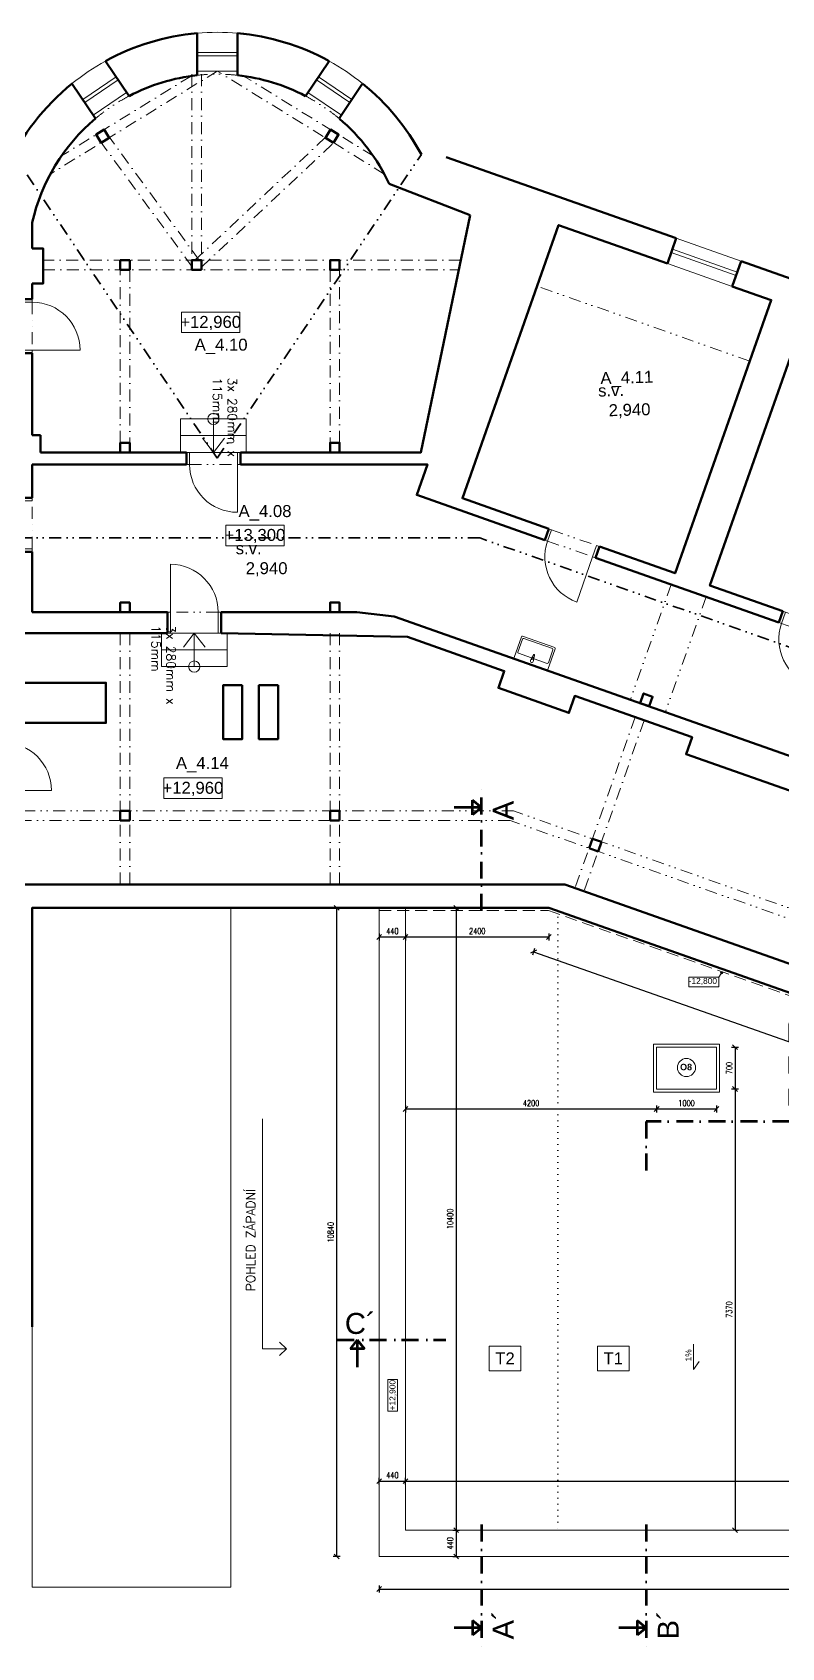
# Model space of a CAD drawing. Header units: millimetres. Extents: x 89194 to 559352, y -753138 to -204019.
# Drawn here: x 328055 to 340590, y -642113 to -615119 of the extents above; entities that cross this region are included whole.
import ezdxf

# ---------------------------------------------------------------- set-up
doc = ezdxf.new("R2010")
doc.units = ezdxf.units.MM
doc.header["$LTSCALE"] = 400
doc.header["$PDMODE"] = 3
for name, pattern in [('DASHDOT', [1, 0.5, -0.25, 0, -0.25]), ('DASHED', [0.75, 0.5, -0.25]), ('DIVIDE', [1.25, 0.5, -0.25, 0, -0.25, 0, -0.25]), ('DOT', [0.25, 0, -0.25]), ('Čerchovaná', [1340.555525, 705.555534, -352.777767, 0, -282.222223])]:
    doc.linetypes.add(name, pattern=pattern)
for name, color, linetype, lineweight in [('RG_dveře', 3, 'Continuous', 9), ('RG_koty', 7, 'Continuous', 9), ('RG_koty_výškové', 7, 'Continuous', 9), ('RG_krov', 32, 'DASHDOT', 9), ('RG_okna', 3, 'Continuous', 9), ('RG_pohled', 200, 'Continuous', 9), ('RG_popis okna', 131, 'Continuous', 9), ('RG_popisy', 11, 'Continuous', 9), ('RG_schodiště', 94, 'Continuous', 9), ('RG_skladby konstrukcí', 5, 'Continuous', 9), ('RG_tečkovaně', 210, 'DOT', 15), ('RG_velmi tlustá', 5, 'Continuous', 70), ('RG_výrobky zámečník', 6, 'Continuous', 9), ('RG_zařízováky', 4, 'Continuous', 9), ('RG_zdivo stávající', 30, 'Continuous', 50), ('RG_čerch 2', 6, 'DIVIDE', 9), ('RG_čárkovaně', 40, 'DASHED', 9), ('RG_šrafy', 253, 'Continuous', 9)]:
    doc.layers.add(name, color=color, linetype=linetype, lineweight=lineweight)
doc.styles.add('Arial 100', font='Arial.ttf', dxfattribs={"height": 100})
doc.styles.add('Arial 200', font='Arial.ttf', dxfattribs={"height": 200})
doc.styles.add('Arial 250', font='Arial Bold.ttf', dxfattribs={"height": 250})
doc.styles.add('GENERATED_STYLE_3', font='Arial.ttf')
doc.styles.add('Koty', font='romans.shx', dxfattribs={"width": 0.8})
doc.styles.get("Standard").update_dxf_attribs({"font": 'romans.shx', "height": 100})
doc.dimstyles.new('RG_50_vnitřní', dxfattribs={"dimscale": 50, "dimtxt": 2, "dimasz": 1.6, "dimexe": 1.15, "dimexo": 0, "dimgap": 1, "dimtad": 1, "dimdec": 0, "dimrnd": 5, "dimzin": 0, "dimdsep": 46, "dimtxsty": 'Koty', "dimblk1": 'OBLIQUE', "dimblk2": 'OBLIQUE', "dimsah": 1, "dimcen": 0.09, "dimclrd": 256, "dimclre": 256, "dimclrt": 2, "dimazin": 0, "dimtfac": 1, "dimtdec": 0, "dimtmove": 2, "dimatfit": 3, "dimfxl": 1.15, "dimfxlon": 1, "dimtolj": 1, "dimtzin": 0, "dimarcsym": 0})

# ---------------------------------------------------------------- blocks, each defined once
blk = doc.blocks.new('umyv_16')
at = {"layer": 'RG_zařízováky', "linetype": 'Continuous', "lineweight": 20}
for p, q in [((303632, -112272), (303632, -112842)), ((304017, -112257), (303647, -112257)), ((303987, -112287), (303757, -112287)), ((304032, -112842), (304032, -112272)), ((303692, -112532), (303734, -112536)), ((303732, -112544), (303717, -112544)), ((303717, -112544), (303717, -112571)), ((303742, -112302), (303742, -112812)), ((303743, -112540), (303796, -112546)), ((304002, -112812), (304002, -112302)), ((303734, -112578), (303692, -112582)), ((303717, -112571), (303732, -112571)), ((303796, -112568), (303743, -112575)), ((303757, -112827), (303987, -112827)), ((303647, -112857), (304017, -112857))]:
    blk.add_line(p, q, dxfattribs=at)
at = {"layer": 'RG_zařízováky', "linetype": 'Continuous', "lineweight": 20, "extrusion": (0, 0, -1)}
for centre, major_axis, start_param, end_param in [((303647, -112272), (10.6, 10.6), 3.926991, 5.497787), ((303757, -112302), (10.6, 10.6), 3.926991, 5.497787), ((303987, -112302), (-10.6, 10.6), 0.785398, 2.356194), ((304017, -112272), (-10.6, 10.6), 0.785398, 2.356194), ((303692, -112557), (17.7, 17.7), 2.356194, 5.497787), ((303732, -112557), (-9.62, 9.62), 0.785398, 3.926991), ((303732, -112557), (-14.9, 14.9), 0.875625, 1.35736), ((303732, -112557), (-14.9, 14.9), 1.35736, 3.355029), ((303795, -112557), (-7.91, 7.91), 0.909996, 3.802393), ((303732, -112557), (-14.9, 14.9), 3.355029, 3.836764), ((303757, -112812), (-10.6, 10.6), 3.926991, 5.497787), ((303987, -112812), (10.6, 10.6), 0.785398, 2.356194), ((303647, -112842), (-10.6, 10.6), 3.926991, 5.497787), ((304017, -112842), (10.6, 10.6), 0.785398, 2.356194)]:
    blk.add_ellipse(centre, major_axis=major_axis, ratio=1, start_param=start_param, end_param=end_param, dxfattribs=at)
blk = doc.blocks.new('*U114')
blk.add_line((-350, -293), (-350, -1093))
for points in [[(-400, 167), (-350, 167), (-350, -293), (-400, -293)], [(500, 167), (450, 167), (450, -293), (500, -293)]]:
    blk.add_lwpolyline(points)
blk.add_arc((-350, -293), 800, 270, 0)
at = {"layer": 'RG_zdivo stávající'}
for p, q in [((-400, 167), (-400, -293)), ((500, 167), (500, -293))]:
    blk.add_line(p, q, dxfattribs=at)
at = {"layer": 'RG_čerch 2'}
for p, q in [((450, 167), (-350, 167)), ((450, -293), (-350, -293))]:
    blk.add_line(p, q, dxfattribs=at)
blk = doc.blocks.new('*U113')
blk.add_line((450, -143), (450, 657))
for points in [[(-400, -293), (-350, -293), (-350, -143), (-400, -143)], [(500, -293), (450, -293), (450, -143), (500, -143)]]:
    blk.add_lwpolyline(points)
blk.add_arc((450, -143), 800, 90, 180)
at = {"layer": 'RG_zdivo stávající'}
for p, q in [((-400, -293), (-400, -143)), ((500, -293), (500, -143))]:
    blk.add_line(p, q, dxfattribs=at)
at = {"layer": 'RG_čerch 2'}
for p, q in [((-350, -143), (450, -143)), ((-350, -293), (450, -293))]:
    blk.add_line(p, q, dxfattribs=at)
blk = doc.blocks.new('*U109')
blk.add_line((-350, 57), (-350, 857))
for points in [[(-400, -293), (-350, -293), (-350, 57), (-400, 57)], [(500, -293), (450, -293), (450, 57), (500, 57)]]:
    blk.add_lwpolyline(points)
blk.add_arc((-350, 57), 800, 0, 90)
at = {"layer": 'RG_zdivo stávající'}
for p, q in [((-400, -293), (-400, 57)), ((500, -293), (500, 57))]:
    blk.add_line(p, q, dxfattribs=at)
at = {"layer": 'RG_čerch 2'}
for p, q in [((450, 57), (-350, 57)), ((450, -293), (-350, -293))]:
    blk.add_line(p, q, dxfattribs=at)
blk = doc.blocks.new('*U110')
blk.add_line((450, -152), (450, 648))
for points in [[(-400, -293), (-350, -293), (-350, -152), (-400, -152)], [(500, -293), (450, -293), (450, -152), (500, -152)]]:
    blk.add_lwpolyline(points)
blk.add_arc((450, -152), 800, 90, 180)
at = {"layer": 'RG_zdivo stávající'}
for p, q in [((-400, -293), (-400, -152)), ((500, -293), (500, -152))]:
    blk.add_line(p, q, dxfattribs=at)
at = {"layer": 'RG_čerch 2'}
for p, q in [((-350, -152), (450, -152)), ((-350, -293), (450, -293))]:
    blk.add_line(p, q, dxfattribs=at)
blk = doc.blocks.new('*U106')
blk.add_line((450, -293), (450, -1093))
for points in [[(-400, -93), (-350, -93), (-350, -293), (-400, -293)], [(500, -93), (450, -93), (450, -293), (500, -293)]]:
    blk.add_lwpolyline(points)
blk.add_arc((450, -293), 800, 180, 270)
at = {"layer": 'RG_zdivo stávající'}
for p, q in [((-400, -93), (-400, -293)), ((500, -93), (500, -293))]:
    blk.add_line(p, q, dxfattribs=at)
at = {"layer": 'RG_čerch 2'}
for p, q in [((-350, -93), (450, -93)), ((-350, -293), (450, -293))]:
    blk.add_line(p, q, dxfattribs=at)
blk = doc.blocks.new('_Oblique')
at = {"color": 0, "linetype": 'ByBlock', "lineweight": -2}
blk.add_line((-0.5, -0.5), (0.5, 0.5), dxfattribs=at)
blk = doc.blocks.new('*D517')
at = {"layer": 'Defpoints', "color": 0, "transparency": 16777216}
for p in [(333858, -640589), (352738, -640589), (352738, -641133)]:
    blk.add_point(p, dxfattribs=at)
at = {"layer": 'RG_koty', "lineweight": -2, "transparency": 16777216}
for p, q in [((333858, -641076), (333858, -641191)), ((352738, -641076), (352738, -641191)), ((333858, -641133), (352738, -641133))]:
    blk.add_line(p, q, dxfattribs=at)
at = {"layer": 'RG_koty', "lineweight": -2, "transparency": 16777216, "xscale": 80, "yscale": 80, "zscale": 80, "rotation": 180}
blk.add_blockref('_Oblique', (333858, -641133), dxfattribs=at)
at = {"layer": 'RG_koty', "lineweight": -2, "transparency": 16777216, "xscale": 80, "yscale": 80, "zscale": 80}
blk.add_blockref('_Oblique', (352738, -641133), dxfattribs=at)
at = {"layer": 'RG_koty', "color": 2, "transparency": 16777216, "insert": (343298, -641033), "char_height": 100, "attachment_point": 5, "style": 'Koty'}
blk.add_mtext('\\A1;18880', dxfattribs=at)
blk = doc.blocks.new('*D518')
at = {"layer": 'Defpoints', "color": 0, "transparency": 16777216}
for p in [(334298, -639330), (333858, -640589), (334298, -640589)]:
    blk.add_point(p, dxfattribs=at)
at = {"layer": 'RG_koty', "lineweight": -2, "transparency": 16777216}
for p, q in [((333858, -639387), (333858, -639272)), ((333858, -639330), (334298, -639330)), ((334298, -639387), (334298, -639272))]:
    blk.add_line(p, q, dxfattribs=at)
at = {"layer": 'RG_koty', "lineweight": -2, "transparency": 16777216, "xscale": 80, "yscale": 80, "zscale": 80, "rotation": 180}
blk.add_blockref('_Oblique', (333858, -639330), dxfattribs=at)
at = {"layer": 'RG_koty', "lineweight": -2, "transparency": 16777216, "xscale": 80, "yscale": 80, "zscale": 80}
blk.add_blockref('_Oblique', (334298, -639330), dxfattribs=at)
at = {"layer": 'RG_koty', "color": 2, "transparency": 16777216, "insert": (334078, -639230), "char_height": 100, "attachment_point": 5, "style": 'Koty'}
blk.add_mtext('\\A1;440', dxfattribs=at)
blk = doc.blocks.new('*D519')
at = {"layer": 'Defpoints', "color": 0, "transparency": 16777216}
for p in [(352298, -639330), (352298, -640149), (334298, -640589)]:
    blk.add_point(p, dxfattribs=at)
at = {"layer": 'RG_koty', "lineweight": -2, "transparency": 16777216}
for p, q in [((334298, -639387), (334298, -639272)), ((334298, -639330), (352298, -639330)), ((352298, -639387), (352298, -639272))]:
    blk.add_line(p, q, dxfattribs=at)
at = {"layer": 'RG_koty', "lineweight": -2, "transparency": 16777216, "xscale": 80, "yscale": 80, "zscale": 80, "rotation": 180}
blk.add_blockref('_Oblique', (334298, -639330), dxfattribs=at)
at = {"layer": 'RG_koty', "lineweight": -2, "transparency": 16777216, "xscale": 80, "yscale": 80, "zscale": 80}
blk.add_blockref('_Oblique', (352298, -639330), dxfattribs=at)
at = {"layer": 'RG_koty', "color": 2, "transparency": 16777216, "insert": (343298, -639230), "char_height": 100, "attachment_point": 5, "style": 'Koty'}
blk.add_mtext('\\A1;18000', dxfattribs=at)
blk = doc.blocks.new('*D521')
at = {"layer": 'Defpoints', "color": 0, "transparency": 16777216}
for p in [(333858, -629749), (333146, -640589), (333858, -640589)]:
    blk.add_point(p, dxfattribs=at)
at = {"layer": 'RG_koty', "lineweight": -2, "transparency": 16777216}
for p, q in [((333204, -629749), (333089, -629749)), ((333146, -629749), (333146, -640589)), ((333204, -640589), (333089, -640589))]:
    blk.add_line(p, q, dxfattribs=at)
at = {"layer": 'RG_koty', "lineweight": -2, "transparency": 16777216, "xscale": 80, "yscale": 80, "zscale": 80}
for p, rotation in [((333146, -629749), 90), ((333146, -640589), 270)]:
    blk.add_blockref('_Oblique', p, dxfattribs=dict(at, rotation=rotation))
at = {"layer": 'RG_koty', "color": 2, "transparency": 16777216, "insert": (333046, -635169), "char_height": 100, "attachment_point": 5, "rotation": 90, "style": 'Koty'}
blk.add_mtext('\\A1;10840', dxfattribs=at)
blk = doc.blocks.new('*D522')
at = {"layer": 'Defpoints', "color": 0, "transparency": 16777216}
for p in [(334298, -629749), (334298, -640149), (335144, -640149)]:
    blk.add_point(p, dxfattribs=at)
at = {"layer": 'RG_koty', "lineweight": -2, "transparency": 16777216}
for p, q in [((335087, -629749), (335202, -629749)), ((335144, -629749), (335144, -640149)), ((335087, -640149), (335202, -640149))]:
    blk.add_line(p, q, dxfattribs=at)
at = {"layer": 'RG_koty', "lineweight": -2, "transparency": 16777216, "xscale": 80, "yscale": 80, "zscale": 80}
for p, rotation in [((335144, -629749), 90), ((335144, -640149), 270)]:
    blk.add_blockref('_Oblique', p, dxfattribs=dict(at, rotation=rotation))
at = {"layer": 'RG_koty', "color": 2, "transparency": 16777216, "insert": (335044, -634949), "char_height": 100, "attachment_point": 5, "rotation": 90, "style": 'Koty'}
blk.add_mtext('\\A1;10400', dxfattribs=at)
blk = doc.blocks.new('*D523')
at = {"layer": 'Defpoints', "color": 0, "transparency": 16777216}
for p in [(334298, -640149), (333858, -640589), (335144, -640589)]:
    blk.add_point(p, dxfattribs=at)
at = {"layer": 'RG_koty', "lineweight": -2, "transparency": 16777216}
for p, q in [((335087, -640149), (335202, -640149)), ((335144, -640149), (335144, -640589)), ((335087, -640589), (335202, -640589))]:
    blk.add_line(p, q, dxfattribs=at)
at = {"layer": 'RG_koty', "lineweight": -2, "transparency": 16777216, "xscale": 80, "yscale": 80, "zscale": 80}
for p, rotation in [((335144, -640149), 90), ((335144, -640589), 270)]:
    blk.add_blockref('_Oblique', p, dxfattribs=dict(at, rotation=rotation))
at = {"layer": 'RG_koty', "color": 2, "transparency": 16777216, "insert": (335044, -640369), "char_height": 100, "attachment_point": 5, "rotation": 90, "style": 'Koty'}
blk.add_mtext('\\A1;440', dxfattribs=at)
blk = doc.blocks.new('*D527')
at = {"layer": 'Defpoints', "color": 0, "transparency": 16777216}
for p in [(333858, -629749), (334298, -629749), (334298, -630237)]:
    blk.add_point(p, dxfattribs=at)
at = {"layer": 'RG_koty', "lineweight": -2, "transparency": 16777216}
for p, q in [((333858, -630179), (333858, -630294)), ((333858, -630237), (334298, -630237)), ((334298, -630179), (334298, -630294))]:
    blk.add_line(p, q, dxfattribs=at)
at = {"layer": 'RG_koty', "lineweight": -2, "transparency": 16777216, "xscale": 80, "yscale": 80, "zscale": 80, "rotation": 180}
blk.add_blockref('_Oblique', (333858, -630237), dxfattribs=at)
at = {"layer": 'RG_koty', "lineweight": -2, "transparency": 16777216, "xscale": 80, "yscale": 80, "zscale": 80}
blk.add_blockref('_Oblique', (334298, -630237), dxfattribs=at)
at = {"layer": 'RG_koty', "color": 2, "transparency": 16777216, "insert": (334078, -630137), "char_height": 100, "attachment_point": 5, "style": 'Koty'}
blk.add_mtext('\\A1;440', dxfattribs=at)
blk = doc.blocks.new('*D528')
at = {"layer": 'Defpoints', "color": 0, "transparency": 16777216}
for p in [(334298, -629749), (336696, -629749), (336696, -630237)]:
    blk.add_point(p, dxfattribs=at)
at = {"layer": 'RG_koty', "lineweight": -2, "transparency": 16777216}
for p, q in [((334298, -630179), (334298, -630294)), ((334298, -630237), (336696, -630237)), ((336696, -630179), (336696, -630294))]:
    blk.add_line(p, q, dxfattribs=at)
at = {"layer": 'RG_koty', "lineweight": -2, "transparency": 16777216, "xscale": 80, "yscale": 80, "zscale": 80, "rotation": 180}
blk.add_blockref('_Oblique', (334298, -630237), dxfattribs=at)
at = {"layer": 'RG_koty', "lineweight": -2, "transparency": 16777216, "xscale": 80, "yscale": 80, "zscale": 80}
blk.add_blockref('_Oblique', (336696, -630237), dxfattribs=at)
at = {"layer": 'RG_koty', "color": 2, "transparency": 16777216, "insert": (335497, -630137), "char_height": 100, "attachment_point": 5, "style": 'Koty'}
blk.add_mtext('\\A1;2400', dxfattribs=at)
blk = doc.blocks.new('*D529')
at = {"layer": 'Defpoints', "color": 0, "transparency": 16777216}
for p in [(336696, -629749), (352298, -635245), (352040, -635979)]:
    blk.add_point(p, dxfattribs=at)
at = {"layer": 'RG_koty', "lineweight": -2, "transparency": 16777216}
for p, q in [((336457, -630430), (336419, -630538)), ((336438, -630484), (352040, -635979)), ((352059, -635925), (352021, -636033))]:
    blk.add_line(p, q, dxfattribs=at)
at = {"layer": 'RG_koty', "lineweight": -2, "transparency": 16777216, "xscale": 80, "yscale": 80, "zscale": 80}
for p, rotation in [((336438, -630484), 160.5967724009659), ((352040, -635979), 340.5967724009659)]:
    blk.add_blockref('_Oblique', p, dxfattribs=dict(at, rotation=rotation))
at = {"layer": 'RG_koty', "color": 2, "transparency": 16777216, "insert": (344272, -633137), "char_height": 100, "attachment_point": 5, "rotation": 340.5968, "style": 'Koty'}
blk.add_mtext('\\A1;16540', dxfattribs=at)
blk = doc.blocks.new('*D542')
at = {"layer": 'Defpoints', "color": 0, "transparency": 16777216}
for p in [(338498, -632427), (339498, -632427), (338498, -633112)]:
    blk.add_point(p, dxfattribs=at)
at = {"layer": 'RG_koty', "lineweight": -2, "transparency": 16777216}
for p, q in [((338498, -633055), (338498, -633170)), ((339498, -633112), (338498, -633112)), ((339498, -633055), (339498, -633170))]:
    blk.add_line(p, q, dxfattribs=at)
at = {"layer": 'RG_koty', "lineweight": -2, "transparency": 16777216, "xscale": 80, "yscale": 80, "zscale": 80, "rotation": 180}
blk.add_blockref('_Oblique', (338498, -633112), dxfattribs=at)
at = {"layer": 'RG_koty', "lineweight": -2, "transparency": 16777216, "xscale": 80, "yscale": 80, "zscale": 80}
blk.add_blockref('_Oblique', (339498, -633112), dxfattribs=at)
at = {"layer": 'RG_koty', "color": 2, "transparency": 16777216, "insert": (338998, -633012), "char_height": 100, "attachment_point": 5, "style": 'Koty'}
blk.add_mtext('\\A1;1000', dxfattribs=at)
blk = doc.blocks.new('*D543')
at = {"layer": 'Defpoints', "color": 0, "transparency": 16777216}
for p in [(338498, -632427), (334298, -632481), (334298, -633112)]:
    blk.add_point(p, dxfattribs=at)
at = {"layer": 'RG_koty', "lineweight": -2, "transparency": 16777216}
for p, q in [((334298, -633055), (334298, -633170)), ((338498, -633112), (334298, -633112)), ((338498, -633055), (338498, -633170))]:
    blk.add_line(p, q, dxfattribs=at)
at = {"layer": 'RG_koty', "lineweight": -2, "transparency": 16777216, "xscale": 80, "yscale": 80, "zscale": 80, "rotation": 180}
blk.add_blockref('_Oblique', (334298, -633112), dxfattribs=at)
at = {"layer": 'RG_koty', "lineweight": -2, "transparency": 16777216, "xscale": 80, "yscale": 80, "zscale": 80}
blk.add_blockref('_Oblique', (338498, -633112), dxfattribs=at)
at = {"layer": 'RG_koty', "color": 2, "transparency": 16777216, "insert": (336398, -633012), "char_height": 100, "attachment_point": 5, "style": 'Koty'}
blk.add_mtext('\\A1;4200', dxfattribs=at)
blk = doc.blocks.new('*D544')
at = {"layer": 'Defpoints', "color": 0, "transparency": 16777216}
for p in [(338998, -632077), (338998, -632777), (339809, -632777)]:
    blk.add_point(p, dxfattribs=at)
at = {"layer": 'RG_koty', "lineweight": -2, "transparency": 16777216}
for p, q in [((339751, -632077), (339866, -632077)), ((339809, -632077), (339809, -632777)), ((339751, -632777), (339866, -632777))]:
    blk.add_line(p, q, dxfattribs=at)
at = {"layer": 'RG_koty', "lineweight": -2, "transparency": 16777216, "xscale": 80, "yscale": 80, "zscale": 80}
for p, rotation in [((339809, -632077), 90), ((339809, -632777), 270)]:
    blk.add_blockref('_Oblique', p, dxfattribs=dict(at, rotation=rotation))
at = {"layer": 'RG_koty', "color": 2, "transparency": 16777216, "insert": (339709, -632427), "char_height": 100, "attachment_point": 5, "rotation": 90, "style": 'Koty'}
blk.add_mtext('\\A1;700', dxfattribs=at)
blk = doc.blocks.new('*D545')
at = {"layer": 'Defpoints', "color": 0, "transparency": 16777216}
for p in [(338998, -632777), (339809, -640149), (339809, -640149)]:
    blk.add_point(p, dxfattribs=at)
at = {"layer": 'RG_koty', "lineweight": -2, "transparency": 16777216}
for p, q in [((339751, -632777), (339866, -632777)), ((339809, -632777), (339809, -640149)), ((339809, -640149), (339866, -640149))]:
    blk.add_line(p, q, dxfattribs=at)
at = {"layer": 'RG_koty', "lineweight": -2, "transparency": 16777216, "xscale": 80, "yscale": 80, "zscale": 80}
for p, rotation in [((339809, -632777), 90), ((339809, -640149), 270)]:
    blk.add_blockref('_Oblique', p, dxfattribs=dict(at, rotation=rotation))
at = {"layer": 'RG_koty', "color": 2, "transparency": 16777216, "insert": (339709, -636463), "char_height": 100, "attachment_point": 5, "rotation": 90, "style": 'Koty'}
blk.add_mtext('\\A1;7370', dxfattribs=at)

msp = doc.modelspace()

# ---------------------------------------------------------------- hatches: boundary and pattern name
at = {"layer": 'RG_šrafy'}
h = msp.add_hatch(color=256, dxfattribs=at)
h.dxf.hatch_style = 1
edge = h.paths.add_edge_path()
edge.add_arc((339585.1, -630834.3), 17.6, 0, 360)

# ---------------------------------------------------------------- linework, layer by layer
at = {"layer": 'RG_koty'}
for points in [[(330552.5, -620138.3), (331527.9, -620138.3), (331527.9, -619795.4), (330552.5, -619795.4)], [(331292.7, -623697.8), (332268.2, -623697.8), (332268.2, -623354.9), (331292.7, -623354.9)], [(330255.5, -627922.9), (331230.9, -627922.9), (331230.9, -627580.1), (330255.5, -627580.1)]]:
    msp.add_lwpolyline(points, close=True, dxfattribs=at)
at = {"layer": 'RG_koty_výškové'}
for points in [[(339538.5, -630906.5), (339575.6, -630849)], [(339116.3, -637043.6), (339116.3, -637463.2), (339206.8, -637331.7)]]:
    msp.add_lwpolyline(points, dxfattribs=at)
for points in [[(339039, -630906.5), (339538.5, -630906.5), (339538.5, -631069.9), (339039, -631069.9)], [(334002.7, -638162.7), (334002.7, -637630.2), (334166.1, -637630.2), (334166.1, -638162.7)]]:
    msp.add_lwpolyline(points, close=True, dxfattribs=at)
msp.add_circle((339585.1, -630834.3), 17.6, dxfattribs=at)
at = {"layer": 'RG_krov'}
for points in [[(333942.6, -617487.5), (331150.1, -615767), (328357.6, -617487.5)], [(330710.7, -615849.8), (328542.5, -617185.7)], [(330726, -615819.2), (330726, -619089.2)], [(330886, -615819.2), (330886, -619089.2)], [(333757.7, -617185.7), (331589.5, -615849.8)], [(330846.6, -618929.2), (329296.1, -616807.9)], [(330726, -619035.3), (329166.9, -616902.3)], [(330774.3, -618929.2), (332970.7, -616864.2)], [(330886, -619043.8), (333096.1, -616966)], [(335221.8, -618929.2), (328235.1, -618929.2)], [(328235.1, -619089.2), (335188.5, -619089.2)], [(329526, -621979.2), (329526, -619089.2)], [(329686, -619089.2), (329686, -621979.2)], [(333036, -619089.2), (333036, -621979.2)], [(333196, -621979.2), (333196, -619089.2)], [(329526, -625159.2), (329526, -629369.2)], [(329686, -625159.2), (329686, -629369.2)], [(333036, -625159.2), (333036, -629369.2)], [(333196, -625159.2), (333196, -629369.2)], [(338139.7, -626564.2), (337133, -629422.1)], [(338290.6, -626617.3), (337284, -629475.2)]]:
    msp.add_lwpolyline(points, dxfattribs=at)
at = {"layer": 'RG_okna'}
for points in [[(331488.1, -615454.2), (330812, -615454.2)], [(331488.1, -615514.2), (330812, -615514.2)], [(328898.2, -616243.1), (329459.2, -615865.8)], [(328931.7, -616292.9), (329492.7, -615915.6)], [(331488.1, -615767), (330812, -615767)], [(333368.5, -616292.9), (332807.5, -615915.6)], [(333402, -616243.1), (332840.9, -615865.8)], [(329072.8, -616502.7), (329633.8, -616125.4)], [(333227.4, -616502.7), (332666.4, -616125.4)], [(339911.1, -618943.7), (338826.4, -618561.6)], [(338742.3, -618800.3), (339827, -619182.4)], [(338762.3, -618743.7), (339846.9, -619125.8)], [(339762.9, -619364.5), (338678.2, -618982.4)]]:
    msp.add_lwpolyline(points, dxfattribs=at)
for centre, start, end in [((331152, -618990.4), 85.01961, 95.0386), ((331150.5, -618990), 118.8825, 128.90149), ((331149.7, -618990), 51.09851, 61.1175)]:
    msp.add_arc(centre, 3871.3, start, end, dxfattribs=at)
at = {"layer": 'RG_pohled'}
msp.add_lwpolyline([(328055.1, -641099.2), (331378.5, -641099.2), (331378.5, -629749.2), (328055.1, -629749.2)], close=True, dxfattribs=at)
for points in [[(333858.3, -629749.5), (333858.3, -640589.2), (352738.3, -640589.2), (352738.3, -635399.7)], [(334298.3, -629749.5), (334298.3, -640149.2), (352298.3, -640149.2), (352298.3, -635244.8)]]:
    msp.add_lwpolyline(points, dxfattribs=at)
at = {"layer": 'RG_popis okna'}
msp.add_circle((338997, -632418.5), 151.6, dxfattribs=at)
at = {"layer": 'RG_popisy'}
for points in [[(331903.4, -633275.4), (331903.4, -637117), (332308.5, -637117)], [(332192.8, -637005.2), (332308.5, -637117)], [(332192.8, -637228.8), (332308.5, -637117)]]:
    msp.add_lwpolyline(points, dxfattribs=at)
at = {"layer": 'RG_schodiště'}
for p, q in [((331085.1, -622139.2), (330901.8, -621903.3)), ((331085.1, -622139.2), (331268.4, -621903.3)), ((330765.1, -625159.2), (330581.8, -625395.1)), ((330765.1, -625159.2), (330948.4, -625395.1))]:
    msp.add_line(p, q, dxfattribs=at)
at = {"layer": 'RG_schodiště', "ltscale": 0.005}
for points in [[(330535.1, -621859.2), (330535.1, -621579.2), (331635.1, -621579.2), (331635.1, -621859.2)], [(330535.1, -622139.2), (330535.1, -621859.2), (331635.1, -621859.2), (331635.1, -622139.2)], [(331315.1, -625159.2), (331315.1, -625439.2), (330215.1, -625439.2), (330215.1, -625159.2)], [(331315.1, -625439.2), (331315.1, -625719.2), (330215.1, -625719.2), (330215.1, -625439.2)]]:
    msp.add_lwpolyline(points, close=True, dxfattribs=at)
at = {"layer": 'RG_schodiště'}
for points in [[(331085.1, -621579.2), (331085.1, -622139.2)], [(330765.1, -625719.2), (330765.1, -625159.2)]]:
    msp.add_lwpolyline(points, dxfattribs=at)
for centre in [(331085.1, -621579.2), (330765.1, -625719.2)]:
    msp.add_circle(centre, 94.7, dxfattribs=at)
at = {"layer": 'RG_skladby konstrukcí'}
for points in [[(335696.7, -637485.1), (336226.7, -637485.1), (336226.7, -637075.1), (335696.7, -637075.1)], [(337506.6, -637485.1), (338036.6, -637485.1), (338036.6, -637075.1), (337506.6, -637075.1)]]:
    msp.add_lwpolyline(points, close=True, dxfattribs=at)
at = {"layer": 'RG_tečkovaně'}
msp.add_lwpolyline([(336848.1, -629802.9), (336848.1, -640149.2)], dxfattribs=at)
at = {"layer": 'RG_velmi tlustá', "linetype": 'Čerchovaná', "ltscale": 0.001}
for p, q in [((335566.8, -629798.6), (335566.7, -627740.8)), ((335566.8, -640055.4), (335566.7, -642113.2)), ((338324.1, -640055.4), (338323.9, -642113.2)), ((338324.1, -640055.4), (338323.9, -642113.2))]:
    msp.add_line(p, q, dxfattribs=at)
at = {"layer": 'RG_velmi tlustá'}
for p, q in [((335566.7, -628072.9), (335111.1, -628072.9)), ((335566.7, -628072.9), (335416, -627952.4)), ((335416, -628072.9), (335416, -627952.4)), ((335416.1, -628193.4), (335416, -628072.9)), ((335566.7, -628072.9), (335416.1, -628193.4)), ((333491, -636968.6), (333370.5, -637119.3)), ((333491, -636968.6), (333491, -637424.3)), ((333491, -636968.6), (333611.5, -637119.3)), ((333491, -637119.3), (333370.5, -637119.3)), ((333611.5, -637119.3), (333491, -637119.3)), ((335566.7, -641781.1), (335111.1, -641781.1)), ((335416.1, -641660.6), (335416, -641781.1)), ((335566.7, -641781.1), (335416, -641901.6)), ((335416, -641781.1), (335416, -641901.6)), ((335566.7, -641781.1), (335416.1, -641660.6)), ((338324, -641781.1), (337868.3, -641781.1)), ((338324, -641781.1), (337868.3, -641781.1)), ((338324, -641781.1), (338173.3, -641660.6)), ((338173.3, -641660.6), (338173.3, -641781.1)), ((338324, -641781.1), (338173.3, -641660.6)), ((338173.3, -641660.6), (338173.3, -641781.1)), ((338324, -641781.1), (338173.3, -641901.6)), ((338173.3, -641781.1), (338173.3, -641901.6)), ((338324, -641781.1), (338173.3, -641901.6)), ((338173.3, -641781.1), (338173.3, -641901.6))]:
    msp.add_line(p, q, dxfattribs=at)
at = {"layer": 'RG_velmi tlustá', "linetype": 'Čerchovaná', "ltscale": 0.001}
for points in [[(341703, -628909.9), (340720.7, -631699.8), (340720.7, -633319.4), (338324.1, -633319.4), (338324.1, -634233.2)], [(333158.9, -636968.5), (334974.9, -636968.7)]]:
    msp.add_lwpolyline(points, dxfattribs=at)
at = {"layer": 'RG_výrobky zámečník'}
for points in [[(338448.3, -632027.3), (339548.3, -632027.3), (339548.3, -632827.3), (338448.3, -632827.3)], [(338498.3, -632077.3), (339498.3, -632077.3), (339498.3, -632777.3), (338498.3, -632777.3)]]:
    msp.add_lwpolyline(points, close=True, dxfattribs=at)
at = {"layer": 'RG_zdivo stávající'}
for p, q in [((328195.1, -621849.2), (328055.1, -621849.2)), ((328195.1, -622139.2), (328195.1, -621849.2))]:
    msp.add_line(p, q, dxfattribs=at)
for points in [[(330812, -615134, 0.1045036), (329280.8, -615600.4, 0.0439206)], [(333019.4, -615600.4, 0.1045036), (331488.1, -615134, 0.0439206)], [(328719.5, -615977.3, 0.1169193), (327625.5, -617389.2, 0.0862981)], [(330812, -615837.3, 0.0945582), (329673.1, -616183.9, 0.0204506)], [(332626.9, -616184.1, 0.0946867), (331488.1, -615837.3, 0.0204506)], [(334562.6, -617162.5, 0.100139), (333583.7, -615979.8, 0.0698676)], [(329111.9, -616560.9, 0.1647264), (328055.1, -618299.2), (328055.1, -618729.2)], [(334025.3, -617652.5, 0.1094357), (333191.3, -616563.4)]]:
    msp.add_lwpolyline(points, format="xyb", dxfattribs=at)
for points in [[(330812, -615837.5), (330812, -615134)], [(331488.1, -615837.9), (331488.1, -615133.8)], [(329673.1, -616183.9), (329280.6, -615600.3)], [(332627, -616183.9), (333019.5, -615600.3)], [(329112.3, -616561.5), (328719.4, -615977.3)], [(333187.8, -616561.5), (333580.7, -615977.3)], [(338826.4, -618561.6), (334977.4, -617205.8)], [(334025.3, -617652.5), (335379, -618172.2)], [(335379, -618172.2), (334555.1, -622139.2), (331535.1, -622139.2)], [(336692.9, -623414.6), (335249.8, -622906.2), (336857.8, -618341.2), (338678.2, -618982.4)], [(338678.2, -618982.4), (338826.4, -618561.6)], [(328055.1, -619319.2), (328235.1, -619319.2), (328235.1, -618729.2), (328055.1, -618729.2)], [(339911.1, -618943.7), (339762.9, -619364.5)], [(343353.7, -620156.4), (339911.1, -618943.7)], [(328055.1, -619319.2), (328055.1, -619579.2)], [(339762.9, -619364.5), (340413.7, -619593.7), (338805.6, -624158.8), (337541.8, -623713.6)], [(340607.1, -624793.4), (339390.4, -624364.8), (340998.4, -619799.7), (343205.5, -620577.1)], [(328055.1, -620479.2), (328055.1, -621849.2)], [(330635.1, -622139.2), (328195.1, -622139.2)], [(328055.1, -622339.2), (328055.1, -622899.2)], [(328055.1, -622339.2), (330635.1, -622339.2)], [(331535.1, -622339.2), (334665.1, -622339.2), (334485.5, -622849.1), (336626.4, -623603.2)], [(331215.1, -625159.2), (334333.7, -625223.5), (335950.5, -625793), (335850.8, -626076), (337029.8, -626491.3), (337129.5, -626208.3), (339091.3, -626899.4), (338991.7, -627182.3), (341113.9, -627929.9), (341213.5, -627646.9), (343128.2, -628321.4), (343028.5, -628604.3), (345301.6, -629405), (345401.3, -629122.1), (348711.9, -630288.2), (351147.2, -623374.6), (352148, -623727.1), (350653, -627971.5)], [(328055.1, -623799.2), (328055.1, -624809.2)], [(337475.3, -623902.2), (340540.7, -624982)], [(328055.1, -624809.2), (330315.1, -624809.2)], [(328055.1, -624809.2), (330315.1, -624809.2)], [(331215.1, -624809.2), (333481.8, -624809.2)], [(333481.8, -624809.2), (334109.9, -624879.6), (341938, -627637)], [(327855.1, -625159.2), (327855.1, -625989.2), (329286, -625989.2), (329286, -626659.2), (327576, -626659.2), (327576, -626939.2)], [(327855.1, -625159.2), (330315.1, -625159.2)], [(350304.1, -628961.9), (348706.1, -633498.6), (336962.4, -629361.9), (327576, -629361.9)], [(328055.1, -636749.2), (328055.1, -629749.5), (336696.4, -629749.5), (349235.2, -634166.2), (349235.4, -634165.6)]]:
    msp.add_lwpolyline(points, dxfattribs=at)
for points in [[(329206.6, -616964.5), (329342.8, -616880.5), (329258.8, -616744.3), (329122.6, -616828.2)], [(333093.6, -616964.5), (332957.4, -616880.5), (333041.3, -616744.3), (333177.5, -616828.2)], [(329686, -619089.2), (329526, -619089.2), (329526, -618929.2), (329686, -618929.2)], [(330886, -619089.2), (330726, -619089.2), (330726, -618929.2), (330886, -618929.2)], [(333196, -619089.2), (333036, -619089.2), (333036, -618929.2), (333196, -618929.2)], [(329686, -622139.2), (329526, -622139.2), (329526, -621979.2), (329686, -621979.2)], [(333196, -622139.2), (333036, -622139.2), (333036, -621979.2), (333196, -621979.2)], [(329686, -624809.2), (329526, -624809.2), (329526, -624649.2), (329686, -624649.2)], [(333196, -624809.2), (333036, -624809.2), (333036, -624649.2), (333196, -624649.2)], [(331566, -626029.2), (331246, -626029.2), (331246, -626929.2), (331566, -626929.2)], [(332166, -626029.2), (331846, -626029.2), (331846, -626929.2), (332166, -626929.2)], [(338373.7, -626381.5), (338222.8, -626328.4), (338279.3, -626168), (338430.2, -626221.2)], [(329686, -628289.2), (329526, -628289.2), (329526, -628129.2), (329686, -628129.2)], [(333196, -628289.2), (333036, -628289.2), (333036, -628129.2), (333196, -628129.2)], [(337368, -628754.9), (337518.9, -628808.1), (337575.4, -628647.8), (337424.5, -628594.6)]]:
    msp.add_lwpolyline(points, close=True, dxfattribs=at)
at = {"layer": 'RG_čerch 2', "lineweight": 35}
for points in [[(331150.1, -622234.7), (327737.6, -617162.5)], [(331150.1, -622234.7), (334562.6, -617162.5)], [(346507, -627431.4), (335542.4, -623569.2), (321875.1, -623569.2), (320545.1, -624899.2)]]:
    msp.add_lwpolyline(points, dxfattribs=at)
at = {"layer": 'RG_čerch 2'}
for points in [[(340054.8, -620612.4), (336499, -619359.8)], [(338739.2, -624347.4), (338061.4, -626271.5)], [(339324, -624553.4), (338646.2, -626477.5)], [(348997.5, -632671.2), (336106.7, -628130.5), (327706, -628129.2)], [(348941, -632831.5), (336045.8, -628289.2), (327706, -628289.2)]]:
    msp.add_lwpolyline(points, dxfattribs=at)
for centre, start, end in [((331152, -618990.4), 83.9165, 96.15469), ((331150.5, -618990), 117.76642, 130.0046), ((331149.7, -618990), 49.9954, 62.23358)]:
    msp.add_arc(centre, 3171.3, start, end, dxfattribs=at)
at = {"layer": 'RG_čárkovaně'}
msp.add_lwpolyline([(333858.3, -629794.5), (336688.7, -629794.5), (352738.3, -635447.4)], dxfattribs=at)

# ---------------------------------------------------------------- block references
at = {"layer": 'RG_dveře', "ltscale": 0.1}
for name, p, rotation in [('*U113', (328197.7, -619979.2), 269.9999999948311), ('*U114', (327887.7, -623299.2), 269.9999999948311), ('*U106', (337100.9, -623460.1), 340.5953487342096), ('*U106', (341015.2, -624838.9), 340.5953487342096), ('*U110', (327727.7, -627339.2), 269.9999999948311)]:
    msp.add_blockref(name, p, dxfattribs=dict(at, rotation=rotation))
for name, p in [('*U106', (331035.1, -622046.6)), ('*U109', (330715.1, -624866.6))]:
    msp.add_blockref(name, p, dxfattribs=at)
at = {"layer": 'RG_zařízováky', "rotation": 70.59534994755901}
msp.add_blockref('umyv_16', (129350.3, -874671.8), dxfattribs=at)

# ---------------------------------------------------------------- texts
at = {"layer": 'RG_koty', "char_height": 200, "width": 12.645, "attachment_point": 5, "style": 'Arial 100'}
for s, insert, rotation in [('+12,960', (331038.8, -619977.4), 360), ('\\pxi-3,l4,qc,t4;s.v.^I2,940', (337641.3, -621289.1), 1.59535), ('+13,300', (331779, -623536.8), 360), ('\\pxi-3,l4,qc,t4;s.v.^I2,940', (331574.6, -623926.2), 360), ('+12,960', (330741.8, -627762), 360)]:
    msp.add_mtext(s, dxfattribs=dict(at, insert=insert, rotation=rotation))
at = {"layer": 'RG_koty_výškové', "insert": (339270.6, -630980.6), "char_height": 100, "width": 1137.499, "attachment_point": 5, "style": 'Arial 100'}
msp.add_mtext('-12,800', dxfattribs=at)
at = {"layer": 'RG_koty_výškové', "char_height": 100, "width": 1137.499, "attachment_point": 5, "rotation": 90, "style": 'Arial 100'}
for s, insert in [('1%', (339030.8, -637228)), ('+12,900', (334089.2, -637893.6))]:
    msp.add_mtext(s, dxfattribs=dict(at, insert=insert))
at = {"layer": 'RG_popis okna', "insert": (338990.3, -632410.4), "char_height": 107.4, "width": 314.064, "attachment_point": 5, "style": 'Arial 250'}
msp.add_mtext('O8', dxfattribs=at)
at = {"layer": 'RG_popisy', "char_height": 200, "attachment_point": 1, "style": 'Arial 250'}
for s, insert, rotation in [('\\pxi-1.25,qc;{\\fArial|b0|i0|c238|p34;A_4.10}', (331020.6, -620238.8), 360), ('\\pxi-1.25,qc;{\\fArial|b0|i0|c238|p34;A_4.11}', (337803.4, -620791.5), 1.59535), ('\\pxi-1.25,qc;{\\fArial|b0|i0|c238|p34;A_4.08}', (331755.2, -623019.6), 360), ('\\pxi-1.25,qc;{\\fArial|b0|i0|c238|p34;A_4.14}', (330707.9, -627229.2), 360)]:
    msp.add_mtext(s, dxfattribs=dict(at, insert=insert, rotation=rotation))
at = {"layer": 'RG_popisy', "ltscale": 0.1, "insert": (331630.8, -636156.9), "char_height": 150, "attachment_point": 1, "rotation": 90}
msp.add_mtext_dynamic_manual_height_columns('POHLED ZÁPADNÍ', width=2049.974, gutter_width=500, heights=[0], dxfattribs=at)
at = {"layer": 'RG_schodiště', "ltscale": 0.1, "char_height": 150, "attachment_point": 1, "rotation": 270}
for insert in [(331476.6, -620890.2), (330450.4, -625030.2)]:
    msp.add_mtext_dynamic_manual_height_columns('3x 280mm x 115mm', width=2049.974, gutter_width=500, heights=[0], dxfattribs=dict(at, insert=insert))
at = {"layer": 'RG_skladby konstrukcí', "char_height": 200, "width": 530, "attachment_point": 5, "style": 'Arial 200'}
for s, insert in [('T2', (335961.7, -637280.1)), ('T1', (337771.6, -637280.1))]:
    msp.add_mtext(s, dxfattribs=dict(at, insert=insert))
at = {"layer": 'RG_velmi tlustá', "char_height": 350, "attachment_point": 2, "rotation": 90, "style": 'GENERATED_STYLE_3'}
for s, insert in [('A', (335758.2, -628122.8)), ('A´', (335758.2, -641731.2)), ('B´', (338515.5, -641731.2)), ('B´', (338515.5, -641731.2))]:
    msp.add_mtext(s, dxfattribs=dict(at, insert=insert))
at = {"layer": 'RG_velmi tlustá', "insert": (333540.9, -636519.7), "char_height": 350, "attachment_point": 2, "style": 'GENERATED_STYLE_3'}
msp.add_mtext('C´', dxfattribs=at)

# ---------------------------------------------------------------- dimensions: what is measured, and where the dimension line sits
at = {"layer": 'RG_koty'}
for base, p1, p2, picture, middle in [((333146.5, -640589.2), (333858.3, -629749.5), (333858.3, -640589.2), '*D521', (333046.5, -635169.3)), ((335144.2, -640149.2), (334298.3, -629749.5), (334298.3, -640149.2), '*D522', (335044.2, -634949.3)), ((339808.5, -632777.3), (338998.3, -632077.3), (338998.3, -632777.3), '*D544', (339708.5, -632427.3)), ((339808.5, -640149.2), (338998.3, -632777.3), (339808.5, -640149.2), '*D545', (339708.5, -636463.3)), ((335144.2, -640589.2), (334298.3, -640149.2), (333858.3, -640589.2), '*D523', (335044.2, -640369.2))]:
    dim = msp.add_linear_dim(base=base, p1=p1, p2=p2, angle=90, dimstyle='RG_50_vnitřní', dxfattribs=at)
    dim.commit()
    dim.dimension.update_dxf_attribs({"geometry": picture, "text_midpoint": middle})
for base, p1, p2, picture, middle in [((334298.3, -630236.5), (333858.3, -629749.5), (334298.3, -629749.5), '*D527', (334078.3, -630136.5)), ((336696.4, -630236.5), (334298.3, -629749.5), (336696.4, -629749.5), '*D528', (335497.4, -630136.5)), ((334298.3, -633112.1), (338498.3, -632427.3), (334298.3, -632480.7), '*D543', (336398.3, -633012.1)), ((338498.3, -633112.1), (339498.3, -632427.3), (338498.3, -632427.3), '*D542', (338998.3, -633012.1)), ((334298.3, -639330), (333858.3, -640589.2), (334298.3, -640589.2), '*D518', (334078.3, -639230)), ((352298.3, -639330), (334298.3, -640589.2), (352298.3, -640149.2), '*D519', (343298.3, -639230)), ((352738.3, -641133.3), (333858.3, -640589.2), (352738.3, -640589.2), '*D517', (343298.3, -641033.3))]:
    dim = msp.add_linear_dim(base=base, p1=p1, p2=p2, dimstyle='RG_50_vnitřní', dxfattribs=at)
    dim.commit()
    dim.dimension.update_dxf_attribs({"geometry": picture, "text_midpoint": middle})
dim = msp.add_aligned_dim(p1=(336696.4, -629749.5), p2=(352298.3, -635244.8), distance=-778.7, dimstyle='RG_50_vnitřní', dxfattribs=at)
dim.commit()
dim.dimension.update_dxf_attribs({"geometry": '*D529', "text_midpoint": (344271.9, -633137.2)})

doc.saveas('drawing.dxf')
